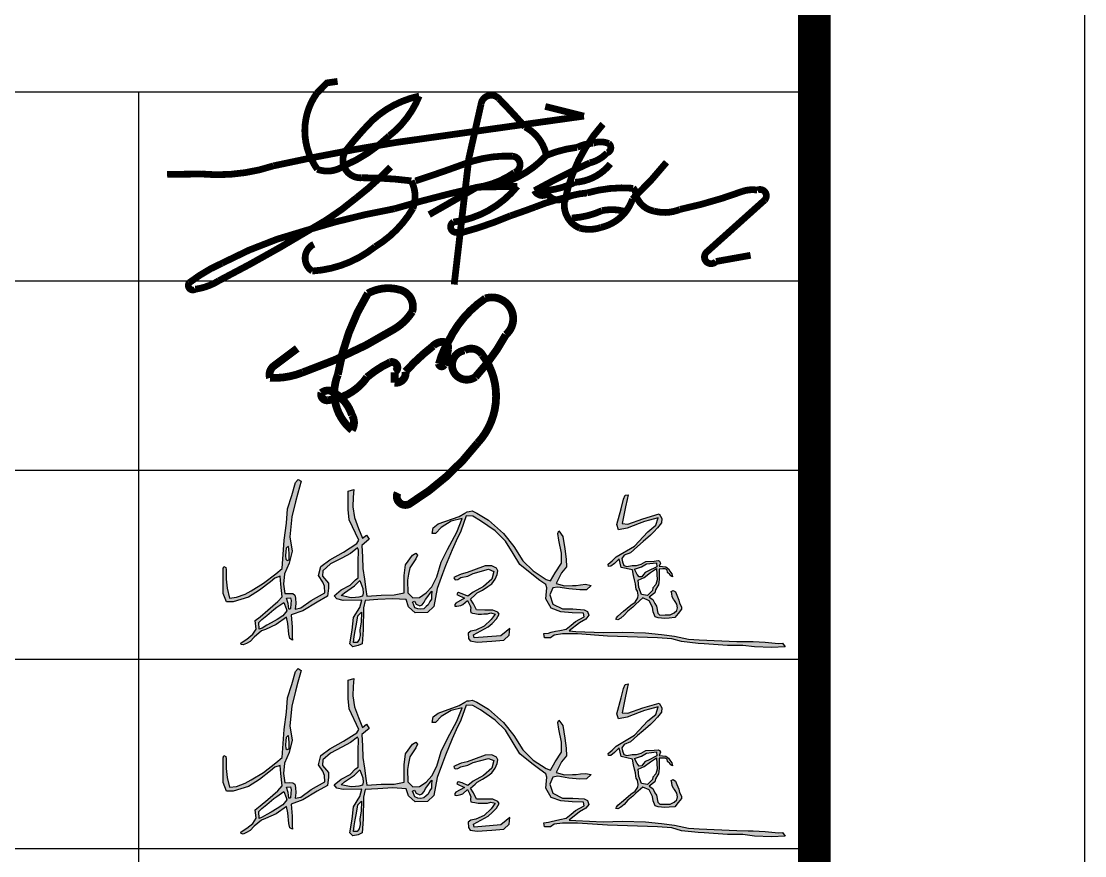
# Model space of a CAD drawing. Extents: x -441005 to 725361, y -182459 to 319313.
# Drawn here: x 369617 to 373550, y -30777 to -27689 of the extents above; entities that cross this region are included whole.
import ezdxf

# ---------------------------------------------------------------- set-up
doc = ezdxf.new("R2010")
doc.units = 0
doc.header["$LTSCALE"] = 100
doc.layers.get('0').update_dxf_attribs({"linetype": 'CONTINUOUS'})
for name, color, linetype in [('图层2', 5, 'CONTINUOUS'), ('图框', 7, 'CONTINUOUS'), ('柱平法表', 7, 'CONTINUOUS')]:
    doc.layers.add(name, color=color, linetype=linetype)

# ---------------------------------------------------------------- blocks, each defined once
blk = doc.blocks.new('A$C30BB0D04')
at = {"const_width": 36}
for points in [[(146.1, 741.9), (38.1, 660.7, 0.314723), (20.2, 605.7, 0.108902), (172.9, 631.5, 0.055449), (600.1, 834.5, 0.108747), (677.5, 911.7, 0.4231), (621.7, 1012.7, 0.201954), (472.4, 996.1, 0.096963), (334, 620.7, 0.257393), (359.1, 406.9, 0.065958), (399.2, 364.2, 0.270252), (399.3, 433.4, 0.17984), (317.5, 536.6, 0.358759), (258.1, 536.6, 0.555126), (287.4, 502.2, 0.221994), (468.9, 609.2, -0.065923), (576, 677.9, -0.897326), (596.4, 631.9, -0.011937), (596.4, 583.3, 0.493453), (647, 635.1, -0.044453), (774.4, 753.3, -0.282672), (833, 770.2, 2.092154)], [(833, 770.2, -0.222135), (844.3, 740.4, -0.043445), (824.7, 665.3, -0.722171), (801.4, 670.2, -0.068884), (843.9, 771.9, -0.134556), (1015.9, 973.4, -0.816391), (1110.4, 805.2, -0.063114), (970.3, 610.5, -1.277593), (919.8, 732.8, -0.407738), (1001.9, 712.4, -0.362658), (980.3, 304.8, -0.091959), (666.5, 23.7, -0.748849), (610.3, 73.8, 4.021847)]]:
    blk.add_lwpolyline(points, format="xyb", dxfattribs=at)
blk = doc.blocks.new('A2+1_2')
at = {"layer": '图层2'}
h = blk.add_hatch(color=0, dxfattribs=at)
h.paths.add_polyline_path([(86139.8, 10340.4), (86131.8, 10236.3), (86108, 10216.1), (86062.9, 10181.3), (86017.2, 10153), (85995.6, 10141), (85962.7, 10129.2), (85937.6, 10125.8), (85928.4, 10162.6), (85925.2, 10195.8), (85925.3, 10220.4), (85924.5, 10231.8), (85923.9, 10239.3), (85915.8, 10243.4), (85914.3, 10235.2), (85914.3, 10219.1), (85914.3, 10179.1), (85914.3, 10143.4), (85925.9, 10112.2), (85950.8, 10112.2), (86007, 10129.2), (86047.5, 10155.3), (86088.6, 10186.7), (86104.3, 10200.4), (86124.2, 10207.1), (86126.5, 10177.5), (86132, 10130.9), (86115.9, 10113.3), (86078.8, 10081.1), (86050.3, 10056.9), (86031.8, 10042.8), (86035.6, 10011.6), (86022.8, 9992.1), (86001.8, 9974.2), (85991.7, 9967.9), (85979, 9959.5), (85980.5, 9954.4), (85988, 9953), (85999.9, 9958.1), (86014.1, 9966), (86027.9, 9982.1), (86054.9, 10004.6), (86070.7, 10010.1), (86109.7, 10028.3), (86147.9, 10055.3), (86153.2, 10032), (86156.1, 9992.5), (86160.8, 9976.2), (86170.6, 9971), (86169, 9982.8), (86168.4, 10018.5), (86165.4, 10063.8), (86208.6, 10079.3), (86261.9, 10111.6), (86299.6, 10133), (86303.8, 10162.9), (86303.8, 10180.8), (86281.2, 10206.9), (86282.8, 10227.5), (86310.1, 10252.5), (86352.2, 10274.3), (86384.2, 10291.4), (86410.7, 10311.6), (86414.6, 10303.9), (86413.1, 10259.6), (86413.1, 10200.7), (86402.5, 10193.9), (86383.1, 10173.6), (86349.5, 10156.6), (86323.6, 10135), (86333.9, 10123.3), (86358, 10117.6), (86426.3, 10118.7), (86418.8, 10091.4), (86395.7, 10053.9), (86390.3, 10007.6), (86381.7, 9956.9), (86393.1, 9946.1), (86413.1, 9950.3), (86427.7, 9957.3), (86431.3, 10008.4), (86432.9, 10089.9), (86438.5, 10117.5), (86486.3, 10120.4), (86540.8, 10123.8), (86590.4, 10120.4), (86599, 10094.2), (86624.1, 10071.9), (86669, 10073), (86693.3, 10095.5), (86704.7, 10162), (86724.6, 10215.6), (86736.5, 10245.3), (86760, 10304.8), (86775.6, 10338.4), (86792.7, 10373.9), (86812.8, 10430.2), (86837.3, 10429.1), (86865.8, 10412.3), (86919.9, 10374.8), (86957.7, 10337), (86986.3, 10290.8), (87010.4, 10250.1), (87055.5, 10214.1), (87085.4, 10191.8), (87107.4, 10176.1), (87110.7, 10163.9), (87107.2, 10123.3), (87127.2, 10088.6), (87162.8, 10075.7), (87203.9, 10072.2), (87246.5, 10070.4), (87248.5, 10057.1), (87216.8, 10039.9), (87201.3, 10026), (87181.7, 10011.6), (87159.3, 10006.3), (87142.2, 10003.2), (87126.3, 9999.8), (87116.7, 9996.6), (87100.1, 9994.8), (87101.6, 9979.5), (87124.2, 9979.5), (87138, 9989.1), (87168.7, 9993.6), (87224.4, 9993.6), (87334.6, 9985.7), (87519.9, 9979.7), (87573.3, 9975.9), (87608.9, 9965.2), (87670.6, 9958.2), (87693.1, 9957.2), (87778.8, 9950.8), (87836, 9950.8), (87878.9, 9945.6), (87941.9, 9942.8), (87991.7, 9945.6), (87982.2, 9959.2), (87967.8, 9957.5), (87918.1, 9962.5), (87873.8, 9965), (87855.6, 9965.3), (87813.9, 9965.6), (87673.8, 9972.1), (87634.8, 9974.5), (87582.4, 9985.3), (87535.1, 9991.7), (87475.4, 9998.1), (87390.9, 10000.4), (87319.1, 9998.6), (87217.5, 10002.5), (87193.4, 10004.7), (87231.3, 10034.8), (87254.9, 10048.7), (87265.7, 10062.7), (87260.7, 10076.8), (87248.6, 10082.7), (87207, 10085.9), (87168.6, 10086.2), (87133, 10104.2), (87121.8, 10137.8), (87133.2, 10163.9), (87150.8, 10166.7), (87192.2, 10160.1), (87232.5, 10156.5), (87257.3, 10156.8), (87274.4, 10173.3), (87253.7, 10177.5), (87235.2, 10175.8), (87219.7, 10172.8), (87205.4, 10172.9), (87176.6, 10172.1), (87145.2, 10180.4), (87164.7, 10220.2), (87183.1, 10241.9), (87181.8, 10270.7), (87176.7, 10308.1), (87169.3, 10354.7), (87154.5, 10374.7), (87151.8, 10365.3), (87154.8, 10341.1), (87164.7, 10292.8), (87164.7, 10255.9), (87141.9, 10220.2), (87123.8, 10189.9), (87108.5, 10195.1), (87060.6, 10226.7), (87021.5, 10264.6), (86989, 10317.7), (86950, 10365.3), (86895.2, 10414.5), (86851.8, 10440.8), (86834, 10448.8), (86824, 10446.5), (86815.9, 10445.5), (86807.2, 10440.8), (86786.7, 10428.4), (86708.9, 10400.4), (86690.3, 10386.6), (86686.5, 10365.5), (86699.3, 10365.5), (86720.5, 10387.8), (86756.8, 10410.3), (86798.2, 10420.2), (86777.6, 10370.3), (86743.6, 10306.3), (86720.1, 10258.8), (86703.8, 10204.5), (86685.8, 10168.1), (86664.1, 10145.3), (86640, 10128.8), (86615.7, 10127.6), (86596.1, 10146.2), (86595.6, 10192.2), (86599.3, 10214.1), (86604, 10238.2), (86625.8, 10271.6), (86632.8, 10285.4), (86626.5, 10293), (86613.3, 10285.5), (86587.8, 10249.8), (86583.6, 10209.4), (86582.7, 10145.2), (86546.3, 10138.1), (86498, 10137), (86445.5, 10133.8), (86441, 10158.4), (86436.1, 10196.6), (86430.7, 10236.1), (86428.6, 10279.3), (86426.6, 10321.2), (86453.1, 10344.1), (86443.6, 10359.1), (86428.8, 10347.4), (86414.7, 10384.2), (86399, 10424.1), (86393.8, 10464), (86395, 10499.2), (86396.6, 10528.2), (86375.8, 10522.5), (86376.2, 10454.5), (86379.8, 10416.2), (86415.2, 10340.3), (86408.6, 10328), (86358.9, 10296.1), (86308.6, 10268.2), (86275.5, 10243.1), (86266.8, 10209.2), (86281.7, 10185.2), (86288.7, 10170.2), (86289.7, 10146.1), (86239.2, 10117.4), (86201.5, 10089.6), (86179.5, 10085.7), (86181.9, 10106), (86180.6, 10125.3), (86178.5, 10137.5), (86171.2, 10142.8), (86158.4, 10143.5), (86141.5, 10142.6), (86137.1, 10177.6), (86140.5, 10215.7), (86157.5, 10255.2), (86168.3, 10299.9), (86160.8, 10353.3), (86167.5, 10426.4), (86181.1, 10482), (86189.5, 10514.4), (86202, 10558.3), (86191.2, 10565.6), (86181.4, 10554.5), (86167.5, 10506.4), (86151.7, 10456.5), (86147.4, 10403.4)])
h.paths.add_polyline_path([(86155.6, 10316.7), (86156.3, 10306.9), (86158.1, 10290), (86157.2, 10268), (86150.7, 10265.8), (86145.1, 10269.8), (86144.2, 10282.2), (86145.7, 10298.9), (86146.6, 10310.4), (86151.7, 10315.9)], flags=16)
h.paths.add_polyline_path([(86163.1, 10127.6), (86165.7, 10117), (86163.4, 10104.7), (86162.6, 10087.5), (86160.2, 10084.9), (86156.4, 10086), (86155.7, 10096.7), (86154.2, 10106.5), (86148.2, 10126.5)], flags=16)
h.paths.add_polyline_path([(86138.6, 10110), (86146.9, 10087.6), (86149.3, 10079.3), (86134, 10061.1), (86113.2, 10047.4), (86090.7, 10034.3), (86074.7, 10025.5), (86057.6, 10015.1), (86046.7, 10010.6), (86045.5, 10036.2), (86056.3, 10047.1), (86075, 10061.9), (86100.6, 10084.2), (86112.6, 10092.2)], flags=16)
h.paths.add_polyline_path([(86349.9, 10135.5), (86362.9, 10146.1), (86400, 10171.2), (86419.7, 10190.8), (86429.9, 10161.2), (86431.5, 10144.6), (86428.7, 10133.9), (86415.2, 10130), (86403.6, 10128.7), (86390.1, 10127.6), (86380.3, 10128.8)], flags=16)
h.paths.add_polyline_path([(86424.7, 10074.6), (86424.5, 10037.5), (86419.2, 10008.6), (86420.4, 9987.7), (86417.2, 9972.4), (86409.8, 9961.8), (86395.5, 9962), (86398.4, 9983.8), (86401.3, 10004.9), (86406.2, 10029.6), (86411.5, 10060.6)], flags=16)
h.paths.add_polyline_path([(86613.3, 10111.1), (86621.8, 10115.4), (86627.4, 10104.3), (86641, 10098), (86649.5, 10101.8), (86657.6, 10110.7), (86661.8, 10120.9), (86671.2, 10132.4), (86679.3, 10144.7), (86685.2, 10151.9), (86684.4, 10135.4), (86684, 10122.6), (86677.6, 10113.7), (86671.6, 10100.9), (86664.4, 10094.6), (86656.3, 10086.5), (86644.8, 10084.8), (86633.3, 10086.1), (86622.3, 10090.7), (86618, 10103.1)], flags=16)
h.paths.add_polyline_path([(86924.1, 10237.2), (86907, 10245.7), (86882.7, 10245), (86839.1, 10229.2), (86816.5, 10220.4), (86793.9, 10214.7), (86774.6, 10206), (86766.7, 10202.5), (86767.6, 10198.4), (86771.1, 10194), (86781.9, 10194.9), (86792.5, 10201.8), (86818.2, 10207.5), (86838.2, 10217.3), (86895.4, 10232.9), (86915, 10225.1), (86907.6, 10196.2), (86876.1, 10169.6), (86838, 10148.2), (86818.9, 10132.7), (86797.9, 10142.4), (86784.1, 10146.6), (86779.8, 10145), (86777.7, 10139.3), (86780.1, 10137.7), (86805.9, 10125.3), (86774.5, 10107.3), (86770.1, 10102.5), (86770, 10098.4), (86770.9, 10096.5), (86777.7, 10095.9), (86792.4, 10099.1), (86800.1, 10102), (86817.4, 10117.4), (86824.8, 10102.7), (86827.5, 10097.3), (86829.4, 10090.2), (86828.6, 10084.1), (86828.3, 10079.4), (86829.9, 10072.3), (86835.4, 10070.9), (86844.4, 10069.6), (86857, 10066.8), (86869.2, 10067.1), (86878.2, 10067.4), (86890.9, 10067.8), (86904, 10071.3), (86919.4, 10066.6), (86905.2, 10046.7), (86879.2, 10021.8), (86848, 10007.9), (86829.5, 10004.2), (86819.9, 9996.6), (86820.5, 9976.7), (86826.6, 9967.8), (86852.9, 9963.5), (86906.7, 9966.7), (86951.4, 9970.9), (86971.7, 9989.4), (86974.3, 10013.8), (86960.9, 10003), (86941.2, 9986.6), (86841.7, 9978.8), (86839, 9989.7), (86893.8, 10019.3), (86908.2, 10032.7), (86924.5, 10049), (86934.2, 10066.3), (86929.2, 10073.8), (86910.5, 10081.7), (86881, 10081.7), (86851.1, 10082.6), (86839.2, 10104.9), (86827.8, 10122.2), (86845.1, 10137.8), (86853.4, 10145.2), (86872.6, 10155.8), (86892.1, 10168.6), (86906.7, 10178.9), (86919.5, 10196.2), (86927.5, 10213.9), (86930, 10227.1)], flags=17)
h.paths.add_polyline_path([(87378.5, 10271.8), (87385.4, 10240), (87427.7, 10230.3), (87431.6, 10209.6), (87435.5, 10193.4), (87438.1, 10179.4), (87440.2, 10167.6), (87441.1, 10159.6), (87446, 10152.1), (87448.9, 10136.5), (87447.4, 10126.9), (87437.2, 10111.3), (87420.8, 10100.1), (87394.4, 10077.3), (87373.4, 10059.7), (87368.4, 10053), (87366.5, 10048), (87373.5, 10045.9), (87384.2, 10052.1), (87396.2, 10062.6), (87410, 10077.9), (87429, 10092.8), (87440.3, 10103.6), (87465.4, 10126.7), (87488.8, 10116.1), (87501.2, 10092.4), (87504.2, 10075.3), (87511.5, 10057.2), (87522.3, 10053.6), (87546.6, 10050.6), (87563.4, 10052.4), (87583.8, 10054), (87596.5, 10069.7), (87608.3, 10084.6), (87608.8, 10093.7), (87601.1, 10107.1), (87598.5, 10118.7), (87591.1, 10136.5), (87587, 10149.1), (87577.4, 10154.4), (87570.5, 10151.1), (87573.4, 10142.7), (87573.9, 10131.3), (87579.3, 10122.6), (87582.3, 10117.7), (87585.5, 10113.9), (87591.7, 10103.7), (87593.6, 10090.5), (87591.1, 10079.7), (87581.3, 10071.4), (87566.8, 10063.8), (87548.5, 10063.9), (87529.2, 10062.9), (87520.8, 10070.9), (87516.5, 10096.6), (87510.1, 10105.9), (87502.3, 10121.1), (87489.3, 10129.6), (87509.7, 10146.1), (87512.8, 10157.2), (87521, 10171.5), (87523.3, 10175.6), (87525.5, 10184.3), (87525.6, 10196.4), (87525.7, 10210.8), (87525.8, 10233.6), (87539.8, 10234), (87548.2, 10233.9), (87555.2, 10230.3), (87556.8, 10221.4), (87565.5, 10213.5), (87569, 10208.7), (87574.9, 10205.3), (87573.6, 10215.9), (87565.1, 10226.1), (87560.1, 10234.2), (87551.3, 10241.3), (87526.3, 10244.2), (87530.7, 10255.7), (87527.6, 10262.3), (87522.2, 10264.7), (87507.8, 10262.8), (87476.9, 10262.2), (87459.1, 10251.9), (87442.1, 10246.8), (87426, 10246.7), (87406.6, 10243.4), (87395.2, 10247.4), (87390, 10260.5), (87388.3, 10272.5), (87396.9, 10284.5), (87420.3, 10293.7), (87445.8, 10317.1), (87466.7, 10335.4), (87494.1, 10358.9), (87506.5, 10370.8), (87519.5, 10385.9), (87535, 10404.5), (87536.2, 10420.5), (87525.7, 10437.8), (87465.6, 10420), (87410.2, 10400.1), (87389.1, 10401.7), (87402, 10463.7), (87408.1, 10491.4), (87411.3, 10508.3), (87400.7, 10506.7), (87393.7, 10491.7), (87385.5, 10457), (87369.3, 10398.3), (87375.8, 10379.1), (87407.8, 10385.5), (87451.6, 10402.3), (87471.9, 10410.1), (87490.7, 10414.9), (87522.8, 10423.3), (87513.6, 10395.9), (87484.4, 10372), (87434.6, 10318.5), (87367.6, 10278.3), (87352.1, 10263.8), (87338, 10251.2), (87338.8, 10243.6), (87347.1, 10244), (87361.4, 10254.6)], flags=17)
h.paths.add_polyline_path([(87435.5, 10232.7), (87460.9, 10241.4), (87479.4, 10252.4), (87516, 10256.8), (87517.2, 10242), (87484.2, 10225.5), (87473.9, 10220.9), (87467.9, 10213.8), (87461.9, 10205.1), (87452.1, 10204.5), (87445, 10213.6)], flags=16)
h.paths.add_polyline_path([(87448.1, 10192.6), (87470.8, 10202.8), (87493.8, 10220.4), (87515.9, 10235.3), (87519, 10193.4), (87513.6, 10176.3), (87502.7, 10163.7), (87501.8, 10154.5), (87483, 10135.9), (87460.4, 10139.7), (87451, 10165.3)], flags=16)
h = blk.add_hatch(color=0, dxfattribs=at)
h.paths.add_polyline_path([(86139.8, 9640.4), (86131.8, 9536.3), (86108, 9516.1), (86062.9, 9481.3), (86017.2, 9453), (85995.6, 9441), (85962.7, 9429.2), (85937.6, 9425.8), (85928.4, 9462.6), (85925.2, 9495.8), (85925.3, 9520.4), (85924.5, 9531.8), (85923.9, 9539.3), (85915.8, 9543.4), (85914.3, 9535.2), (85914.3, 9519.1), (85914.3, 9479.1), (85914.3, 9443.4), (85925.9, 9412.2), (85950.8, 9412.2), (86007, 9429.2), (86047.5, 9455.3), (86088.6, 9486.7), (86104.3, 9500.4), (86124.2, 9507.1), (86126.5, 9477.5), (86132, 9430.9), (86115.9, 9413.3), (86078.8, 9381.1), (86050.3, 9356.9), (86031.8, 9342.8), (86035.6, 9311.6), (86022.8, 9292.1), (86001.8, 9274.2), (85991.7, 9267.9), (85979, 9259.5), (85980.5, 9254.4), (85988, 9253), (85999.9, 9258.1), (86014.1, 9266), (86027.9, 9282.1), (86054.9, 9304.6), (86070.7, 9310.1), (86109.7, 9328.3), (86147.9, 9355.3), (86153.2, 9332), (86156.1, 9292.5), (86160.8, 9276.2), (86170.6, 9271), (86169, 9282.8), (86168.4, 9318.5), (86165.4, 9363.8), (86208.6, 9379.3), (86261.9, 9411.6), (86299.6, 9433), (86303.8, 9462.9), (86303.8, 9480.8), (86281.2, 9506.9), (86282.8, 9527.5), (86310.1, 9552.5), (86352.2, 9574.3), (86384.2, 9591.4), (86410.7, 9611.6), (86414.6, 9603.9), (86413.1, 9559.6), (86413.1, 9500.7), (86402.5, 9493.9), (86383.1, 9473.6), (86349.5, 9456.6), (86323.6, 9435), (86333.9, 9423.3), (86358, 9417.6), (86426.3, 9418.7), (86418.8, 9391.4), (86395.7, 9353.9), (86390.3, 9307.6), (86381.7, 9256.9), (86393.1, 9246.1), (86413.1, 9250.3), (86427.7, 9257.3), (86431.3, 9308.4), (86432.9, 9389.9), (86438.5, 9417.5), (86486.3, 9420.4), (86540.8, 9423.8), (86590.4, 9420.4), (86599, 9394.2), (86624.1, 9371.9), (86669, 9373), (86693.3, 9395.5), (86704.7, 9462), (86724.6, 9515.6), (86736.5, 9545.3), (86760, 9604.8), (86775.6, 9638.4), (86792.7, 9673.9), (86812.8, 9730.2), (86837.3, 9729.1), (86865.8, 9712.3), (86919.9, 9674.8), (86957.7, 9637), (86986.3, 9590.8), (87010.4, 9550.1), (87055.5, 9514.1), (87085.4, 9491.8), (87107.4, 9476.1), (87110.7, 9463.9), (87107.2, 9423.3), (87127.2, 9388.6), (87162.8, 9375.7), (87203.9, 9372.2), (87246.5, 9370.4), (87248.5, 9357.1), (87216.8, 9339.9), (87201.3, 9326), (87181.7, 9311.6), (87159.3, 9306.3), (87142.2, 9303.2), (87126.3, 9299.8), (87116.7, 9296.6), (87100.1, 9294.8), (87101.6, 9279.5), (87124.2, 9279.5), (87138, 9289.1), (87168.7, 9293.6), (87224.4, 9293.6), (87334.6, 9285.7), (87519.9, 9279.7), (87573.3, 9275.9), (87608.9, 9265.2), (87670.6, 9258.2), (87693.1, 9257.2), (87778.8, 9250.8), (87836, 9250.8), (87878.9, 9245.6), (87941.9, 9242.8), (87991.7, 9245.6), (87982.2, 9259.2), (87967.8, 9257.5), (87918.1, 9262.5), (87873.8, 9265), (87855.6, 9265.3), (87813.9, 9265.6), (87673.8, 9272.1), (87634.8, 9274.5), (87582.4, 9285.3), (87535.1, 9291.7), (87475.4, 9298.1), (87390.9, 9300.4), (87319.1, 9298.6), (87217.5, 9302.5), (87193.4, 9304.7), (87231.3, 9334.8), (87254.9, 9348.7), (87265.7, 9362.7), (87260.7, 9376.8), (87248.6, 9382.7), (87207, 9385.9), (87168.6, 9386.2), (87133, 9404.2), (87121.8, 9437.8), (87133.2, 9463.9), (87150.8, 9466.7), (87192.2, 9460.1), (87232.5, 9456.5), (87257.3, 9456.8), (87274.4, 9473.3), (87253.7, 9477.5), (87235.2, 9475.8), (87219.7, 9472.8), (87205.4, 9472.9), (87176.6, 9472.1), (87145.2, 9480.4), (87164.7, 9520.2), (87183.1, 9541.9), (87181.8, 9570.7), (87176.7, 9608.1), (87169.3, 9654.7), (87154.5, 9674.7), (87151.8, 9665.3), (87154.8, 9641.1), (87164.7, 9592.8), (87164.7, 9555.9), (87141.9, 9520.2), (87123.8, 9489.9), (87108.5, 9495.1), (87060.6, 9526.7), (87021.5, 9564.6), (86989, 9617.7), (86950, 9665.3), (86895.2, 9714.5), (86851.8, 9740.8), (86834, 9748.8), (86824, 9746.5), (86815.9, 9745.5), (86807.2, 9740.8), (86786.7, 9728.4), (86708.9, 9700.4), (86690.3, 9686.6), (86686.5, 9665.5), (86699.3, 9665.5), (86720.5, 9687.8), (86756.8, 9710.3), (86798.2, 9720.2), (86777.6, 9670.3), (86743.6, 9606.3), (86720.1, 9558.8), (86703.8, 9504.5), (86685.8, 9468.1), (86664.1, 9445.3), (86640, 9428.8), (86615.7, 9427.6), (86596.1, 9446.2), (86595.6, 9492.2), (86599.3, 9514.1), (86604, 9538.2), (86625.8, 9571.6), (86632.8, 9585.4), (86626.5, 9593), (86613.3, 9585.5), (86587.8, 9549.8), (86583.6, 9509.4), (86582.7, 9445.2), (86546.3, 9438.1), (86498, 9437), (86445.5, 9433.8), (86441, 9458.4), (86436.1, 9496.6), (86430.7, 9536.1), (86428.6, 9579.3), (86426.6, 9621.2), (86453.1, 9644.1), (86443.6, 9659.1), (86428.8, 9647.4), (86414.7, 9684.2), (86399, 9724.1), (86393.8, 9764), (86395, 9799.2), (86396.6, 9828.2), (86375.8, 9822.5), (86376.2, 9754.5), (86379.8, 9716.2), (86415.2, 9640.3), (86408.6, 9628), (86358.9, 9596.1), (86308.6, 9568.2), (86275.5, 9543.1), (86266.8, 9509.2), (86281.7, 9485.2), (86288.7, 9470.2), (86289.7, 9446.1), (86239.2, 9417.4), (86201.5, 9389.6), (86179.5, 9385.7), (86181.9, 9406), (86180.6, 9425.3), (86178.5, 9437.5), (86171.2, 9442.8), (86158.4, 9443.5), (86141.5, 9442.6), (86137.1, 9477.6), (86140.5, 9515.7), (86157.5, 9555.2), (86168.3, 9599.9), (86160.8, 9653.3), (86167.5, 9726.4), (86181.1, 9782), (86189.5, 9814.4), (86202, 9858.3), (86191.2, 9865.6), (86181.4, 9854.5), (86167.5, 9806.4), (86151.7, 9756.5), (86147.4, 9703.4)])
h.paths.add_polyline_path([(86155.6, 9616.7), (86156.3, 9606.9), (86158.1, 9590), (86157.2, 9568), (86150.7, 9565.8), (86145.1, 9569.8), (86144.2, 9582.2), (86145.7, 9598.9), (86146.6, 9610.4), (86151.7, 9615.9)], flags=16)
h.paths.add_polyline_path([(86163.1, 9427.6), (86165.7, 9417), (86163.4, 9404.7), (86162.6, 9387.5), (86160.2, 9384.9), (86156.4, 9386), (86155.7, 9396.7), (86154.2, 9406.5), (86148.2, 9426.5)], flags=16)
h.paths.add_polyline_path([(86138.6, 9410), (86146.9, 9387.6), (86149.3, 9379.3), (86134, 9361.1), (86113.2, 9347.4), (86090.7, 9334.3), (86074.7, 9325.5), (86057.6, 9315.1), (86046.7, 9310.6), (86045.5, 9336.2), (86056.3, 9347.1), (86075, 9361.9), (86100.6, 9384.2), (86112.6, 9392.2)], flags=16)
h.paths.add_polyline_path([(86349.9, 9435.5), (86362.9, 9446.1), (86400, 9471.2), (86419.7, 9490.8), (86429.9, 9461.2), (86431.5, 9444.6), (86428.7, 9433.9), (86415.2, 9430), (86403.6, 9428.7), (86390.1, 9427.6), (86380.3, 9428.8)], flags=16)
h.paths.add_polyline_path([(86424.7, 9374.6), (86424.5, 9337.5), (86419.2, 9308.6), (86420.4, 9287.7), (86417.2, 9272.4), (86409.8, 9261.8), (86395.5, 9262), (86398.4, 9283.8), (86401.3, 9304.9), (86406.2, 9329.6), (86411.5, 9360.6)], flags=16)
h.paths.add_polyline_path([(86613.3, 9411.1), (86621.8, 9415.4), (86627.4, 9404.3), (86641, 9398), (86649.5, 9401.8), (86657.6, 9410.7), (86661.8, 9420.9), (86671.2, 9432.4), (86679.3, 9444.7), (86685.2, 9451.9), (86684.4, 9435.4), (86684, 9422.6), (86677.6, 9413.7), (86671.6, 9400.9), (86664.4, 9394.6), (86656.3, 9386.5), (86644.8, 9384.8), (86633.3, 9386.1), (86622.3, 9390.7), (86618, 9403.1)], flags=16)
h.paths.add_polyline_path([(86924.1, 9537.2), (86907, 9545.7), (86882.7, 9545), (86839.1, 9529.2), (86816.5, 9520.4), (86793.9, 9514.7), (86774.6, 9506), (86766.7, 9502.5), (86767.6, 9498.4), (86771.1, 9494), (86781.9, 9494.9), (86792.5, 9501.8), (86818.2, 9507.5), (86838.2, 9517.3), (86895.4, 9532.9), (86915, 9525.1), (86907.6, 9496.2), (86876.1, 9469.6), (86838, 9448.2), (86818.9, 9432.7), (86797.9, 9442.4), (86784.1, 9446.6), (86779.8, 9445), (86777.7, 9439.3), (86780.1, 9437.7), (86805.9, 9425.3), (86774.5, 9407.3), (86770.1, 9402.5), (86770, 9398.4), (86770.9, 9396.5), (86777.7, 9395.9), (86792.4, 9399.1), (86800.1, 9402), (86817.4, 9417.4), (86824.8, 9402.7), (86827.5, 9397.3), (86829.4, 9390.2), (86828.6, 9384.1), (86828.3, 9379.4), (86829.9, 9372.3), (86835.4, 9370.9), (86844.4, 9369.6), (86857, 9366.8), (86869.2, 9367.1), (86878.2, 9367.4), (86890.9, 9367.8), (86904, 9371.3), (86919.4, 9366.6), (86905.2, 9346.7), (86879.2, 9321.8), (86848, 9307.9), (86829.5, 9304.2), (86819.9, 9296.6), (86820.5, 9276.7), (86826.6, 9267.8), (86852.9, 9263.5), (86906.7, 9266.7), (86951.4, 9270.9), (86971.7, 9289.4), (86974.3, 9313.8), (86960.9, 9303), (86941.2, 9286.6), (86841.7, 9278.8), (86839, 9289.7), (86893.8, 9319.3), (86908.2, 9332.7), (86924.5, 9349), (86934.2, 9366.3), (86929.2, 9373.8), (86910.5, 9381.7), (86881, 9381.7), (86851.1, 9382.6), (86839.2, 9404.9), (86827.8, 9422.2), (86845.1, 9437.8), (86853.4, 9445.2), (86872.6, 9455.8), (86892.1, 9468.6), (86906.7, 9478.9), (86919.5, 9496.2), (86927.5, 9513.9), (86930, 9527.1)], flags=17)
h.paths.add_polyline_path([(87378.5, 9571.8), (87385.4, 9540), (87427.7, 9530.3), (87431.6, 9509.6), (87435.5, 9493.4), (87438.1, 9479.4), (87440.2, 9467.6), (87441.1, 9459.6), (87446, 9452.1), (87448.9, 9436.5), (87447.4, 9426.9), (87437.2, 9411.3), (87420.8, 9400.1), (87394.4, 9377.3), (87373.4, 9359.7), (87368.4, 9353), (87366.5, 9348), (87373.5, 9345.9), (87384.2, 9352.1), (87396.2, 9362.6), (87410, 9377.9), (87429, 9392.8), (87440.3, 9403.6), (87465.4, 9426.7), (87488.8, 9416.1), (87501.2, 9392.4), (87504.2, 9375.3), (87511.5, 9357.2), (87522.3, 9353.6), (87546.6, 9350.6), (87563.4, 9352.4), (87583.8, 9354), (87596.5, 9369.7), (87608.3, 9384.6), (87608.8, 9393.7), (87601.1, 9407.1), (87598.5, 9418.7), (87591.1, 9436.5), (87587, 9449.1), (87577.4, 9454.4), (87570.5, 9451.1), (87573.4, 9442.7), (87573.9, 9431.3), (87579.3, 9422.6), (87582.3, 9417.7), (87585.5, 9413.9), (87591.7, 9403.7), (87593.6, 9390.5), (87591.1, 9379.7), (87581.3, 9371.4), (87566.8, 9363.8), (87548.5, 9363.9), (87529.2, 9362.9), (87520.8, 9370.9), (87516.5, 9396.6), (87510.1, 9405.9), (87502.3, 9421.1), (87489.3, 9429.6), (87509.7, 9446.1), (87512.8, 9457.2), (87521, 9471.5), (87523.3, 9475.6), (87525.5, 9484.3), (87525.6, 9496.4), (87525.7, 9510.8), (87525.8, 9533.6), (87539.8, 9534), (87548.2, 9533.9), (87555.2, 9530.3), (87556.8, 9521.4), (87565.5, 9513.5), (87569, 9508.7), (87574.9, 9505.3), (87573.6, 9515.9), (87565.1, 9526.1), (87560.1, 9534.2), (87551.3, 9541.3), (87526.3, 9544.2), (87530.7, 9555.7), (87527.6, 9562.3), (87522.2, 9564.7), (87507.8, 9562.8), (87476.9, 9562.2), (87459.1, 9551.9), (87442.1, 9546.8), (87426, 9546.7), (87406.6, 9543.4), (87395.2, 9547.4), (87390, 9560.5), (87388.3, 9572.5), (87396.9, 9584.5), (87420.3, 9593.7), (87445.8, 9617.1), (87466.7, 9635.4), (87494.1, 9658.9), (87506.5, 9670.8), (87519.5, 9685.9), (87535, 9704.5), (87536.2, 9720.5), (87525.7, 9737.8), (87465.6, 9720), (87410.2, 9700.1), (87389.1, 9701.7), (87402, 9763.7), (87408.1, 9791.4), (87411.3, 9808.3), (87400.7, 9806.7), (87393.7, 9791.7), (87385.5, 9757), (87369.3, 9698.3), (87375.8, 9679.1), (87407.8, 9685.5), (87451.6, 9702.3), (87471.9, 9710.1), (87490.7, 9714.9), (87522.8, 9723.3), (87513.6, 9695.9), (87484.4, 9672), (87434.6, 9618.5), (87367.6, 9578.3), (87352.1, 9563.8), (87338, 9551.2), (87338.8, 9543.6), (87347.1, 9544), (87361.4, 9554.6)], flags=17)
h.paths.add_polyline_path([(87435.5, 9532.7), (87460.9, 9541.4), (87479.4, 9552.4), (87516, 9556.8), (87517.2, 9542), (87484.2, 9525.5), (87473.9, 9520.9), (87467.9, 9513.8), (87461.9, 9505.1), (87452.1, 9504.5), (87445, 9513.6)], flags=16)
h.paths.add_polyline_path([(87448.1, 9492.6), (87470.8, 9502.8), (87493.8, 9520.4), (87515.9, 9535.3), (87519, 9493.4), (87513.6, 9476.3), (87502.7, 9463.7), (87501.8, 9454.5), (87483, 9435.9), (87460.4, 9439.7), (87451, 9465.3)], flags=16)
at = {"layer": '图框'}
for p, q in [((81100, 12000), (88100, 12000)), ((85600, 12000), (85600, 7100)), ((81100, 11300), (88100, 11300)), ((81100, 10600), (88100, 10600)), ((81100, 9900), (88100, 9900)), ((81100, 9200), (88100, 9200))]:
    blk.add_line(p, q, dxfattribs=at)
blk.add_lwpolyline([(0, 0), (89100, 0), (89100, 42000), (0, 42000)], close=True, dxfattribs=at)
at = {"layer": '图框', "const_width": 120}
blk.add_lwpolyline([(2500, 1000), (88100, 1000), (88100, 41000), (2500, 41000)], close=True, dxfattribs=at)
at = {"layer": '图框', "const_width": 25}
for points in [[(86336.9, 12038.5), (86297.3, 12032.8), (86260.7, 11995.6, 0.22492), (86223.8, 11794.2, 0.089208), (86261.9, 11713.2, 0.24443), (86359.1, 11725.2, 0.091097), (86528.2, 11837.2, 0.131282), (86638.7, 11984.2, 0.13551), (86465.2, 11893.9, 0.029009), (86365.6, 11780, 0.608851), (86426.9, 11681.8, -0.03248), (86609.4, 11670.4, -0.213015), (86615.3, 11568.1, -0.124118), (86475.7, 11426.6, -0.15478), (86243.1, 11336.5, -0.58611), (86248.8, 11435.6, 0.589443)], [(85788.4, 11293.5, -0.058744), (85909, 11365.4, -0.058239), (86219.7, 11486.7, -0.031316), (86547, 11567.1, -0.016771), (86850, 11645.8, 0.203329), (87108.8, 11764.5, 0.224579), (87030.2, 11869.9, 0.012629), (86933.9, 11974.1, 0.645975), (86867.3, 11953.8), (86822.4, 11754.2), (86768, 11286.7)], [(85706.5, 11694.1), (85832.5, 11695.8, 0.103185), (86100.2, 11726, -0.014058), (86550.6, 11812.1, -0.000424), (87247.9, 11910), (87104.9, 11945.8)], [(87318.5, 11880.5, 0.135444), (87177, 11593.3, -6.205221)], [(87108.8, 11764.5, -0.068714), (87222.7, 11794.4, -0.098437), (87281.7, 11809.7, -0.188475), (87339.5, 11808.5, -0.62297), (87333.2, 11774, -0.149307), (87269.7, 11737, 0.019904), (87065.4, 11634.2, 0.891704)], [(86625, 11670.2, 0.009436), (86802.4, 11731.7, -0.10519), (86984.6, 11761.7, -0.790138), (86990.8, 11701.2, -0.119098), (86850, 11645.8, -0.004707), (86675.7, 11545.5), (86679, 11547.2), (86851.8, 11646.8), (87001.4, 11650.1, -0.191196), (86765.1, 11517.7, 0.949358), (86783.6, 11481.5, -1.271405)], [(86532.7, 11721.5, -0.039759), (86407.6, 11608.4, -0.050669), (86233.7, 11489, -0.017552), (85897.8, 11300.9, -0.106109), (85810.5, 11269.3, -0.850645), (85788.4, 11293.5, 0.210724)], [(87065.4, 11634.2, 0.131586), (87215.1, 11665, 0.212544), (87345.5, 11733.2, -0.782409)], [(86783.6, 11481.5), (86793.3, 11478, 0.036376), (86977.1, 11541.4, 0.008217), (87066.8, 11573.3, -0.045476), (87178.7, 11608, -0.0731), (87259, 11625.5, -0.091502), (87430.1, 11642.9, -0.503619), (87427.5, 11602.6, -0.26044), (87310.6, 11497.8, -0.148189), (87232.6, 11495.4, -0.381208), (87178.7, 11608, 3.359428)], [(87065.4, 11634.2, 0.466755), (87113.4, 11622.5, 0.439179), (87178.7, 11608, -0.175204)], [(87439, 11622.1, 0.293533), (87507.9, 11558.2, 0.163465), (87603.2, 11564.7, 0.036105), (87835, 11631.8, -0.120297), (87889.2, 11636.1, -0.827992), (87916.3, 11599.3), (87701.8, 11406.7, 1.055318), (87736.5, 11372), (87864.3, 11394.8)], [(87394, 11558.5, 0.112427), (87314.6, 11560.1, -0.093696), (87203.3, 11532.8, -2.142469)]]:
    blk.add_lwpolyline(points, format="xyb", dxfattribs=at)
blk.add_lwpolyline([(87427.5, 11602.6), (87496.9, 11673.4), (87553.4, 11739.2)], dxfattribs=at)
at = {"layer": '柱平法表'}
for points in [[(85915.8, 10243.4), (85923.9, 10239.3), (85924.5, 10231.8), (85925.3, 10220.4), (85925.2, 10195.8), (85928.4, 10162.6), (85937.6, 10125.8), (85962.7, 10129.2), (85995.6, 10141), (86017.2, 10153), (86062.9, 10181.3), (86108, 10216.1), (86131.8, 10236.3), (86139.8, 10340.4), (86147.4, 10403.4), (86151.7, 10456.5), (86167.5, 10506.4), (86181.4, 10554.5), (86191.2, 10565.6), (86202, 10558.3), (86189.5, 10514.4), (86181.1, 10482), (86167.5, 10426.4), (86160.8, 10353.3), (86168.3, 10299.9), (86157.5, 10255.2), (86140.5, 10215.7), (86137.1, 10177.6), (86141.5, 10142.6), (86158.4, 10143.5), (86171.2, 10142.8), (86178.5, 10137.5), (86180.6, 10125.3), (86181.9, 10106), (86179.5, 10085.7), (86201.5, 10089.6), (86239.2, 10117.4), (86289.7, 10146.1), (86288.7, 10170.2), (86281.7, 10185.2), (86266.8, 10209.2), (86275.5, 10243.1), (86308.6, 10268.2), (86358.9, 10296.1), (86408.6, 10328), (86415.2, 10340.3), (86379.8, 10416.2), (86376.2, 10454.5), (86375.8, 10522.5), (86396.6, 10528.2), (86395, 10499.2), (86393.8, 10464), (86399, 10424.1), (86414.7, 10384.2), (86428.8, 10347.4), (86443.6, 10359.1), (86453.1, 10344.1), (86426.6, 10321.2), (86428.6, 10279.3), (86430.7, 10236.1), (86436.1, 10196.6), (86441, 10158.4), (86445.5, 10133.8), (86498, 10137), (86546.3, 10138.1), (86582.7, 10145.2), (86583.6, 10209.4), (86587.8, 10249.8), (86613.3, 10285.5), (86626.5, 10293), (86632.8, 10285.4), (86625.8, 10271.6), (86604, 10238.2), (86599.3, 10214.1), (86595.6, 10192.2), (86596.1, 10146.2), (86615.7, 10127.6), (86640, 10128.8), (86664.1, 10145.3), (86685.8, 10168.1), (86703.8, 10204.5), (86720.1, 10258.8), (86743.6, 10306.3), (86777.6, 10370.3), (86798.2, 10420.2), (86756.8, 10410.3), (86720.5, 10387.8), (86699.3, 10365.5), (86686.5, 10365.5), (86690.3, 10386.6), (86708.9, 10400.4), (86786.7, 10428.4), (86807.2, 10440.8), (86815.9, 10445.5), (86824, 10446.5), (86834, 10448.8), (86851.8, 10440.8), (86895.2, 10414.5), (86950, 10365.3), (86989, 10317.7), (87021.5, 10264.6), (87060.6, 10226.7), (87108.5, 10195.1), (87123.8, 10189.9), (87141.9, 10220.2), (87164.7, 10255.9), (87164.7, 10292.8), (87154.8, 10341.1), (87151.8, 10365.3), (87154.5, 10374.7), (87169.3, 10354.7), (87176.7, 10308.1), (87181.8, 10270.7), (87183.1, 10241.9), (87164.7, 10220.2), (87145.2, 10180.4), (87176.6, 10172.1), (87205.4, 10172.9), (87219.7, 10172.8), (87235.2, 10175.8), (87253.7, 10177.5), (87274.4, 10173.3), (87257.3, 10156.8), (87232.5, 10156.5), (87192.2, 10160.1), (87150.8, 10166.7), (87133.2, 10163.9), (87121.8, 10137.8), (87133, 10104.2), (87168.6, 10086.2), (87207, 10085.9), (87248.6, 10082.7), (87260.7, 10076.8), (87265.7, 10062.7), (87254.9, 10048.7), (87231.3, 10034.8), (87193.4, 10004.7), (87217.5, 10002.5), (87319.1, 9998.6), (87390.9, 10000.4), (87475.4, 9998.1), (87535.1, 9991.7), (87582.4, 9985.3), (87634.8, 9974.5), (87673.8, 9972.1), (87813.9, 9965.6), (87855.6, 9965.3), (87873.8, 9965), (87918.1, 9962.5), (87967.8, 9957.5), (87982.2, 9959.2), (87991.7, 9945.6), (87941.9, 9942.8), (87878.9, 9945.6), (87836, 9950.8), (87778.8, 9950.8), (87693.1, 9957.2), (87670.6, 9958.2), (87608.9, 9965.2), (87573.3, 9975.9), (87519.9, 9979.7), (87334.6, 9985.7), (87224.4, 9993.6), (87168.7, 9993.6), (87138, 9989.1), (87124.2, 9979.5), (87101.6, 9979.5), (87100.1, 9994.8), (87116.7, 9996.6), (87126.3, 9999.8), (87142.2, 10003.2), (87159.3, 10006.3), (87181.7, 10011.6), (87201.3, 10026), (87216.8, 10039.9), (87248.5, 10057.1), (87246.5, 10070.4), (87203.9, 10072.2), (87162.8, 10075.7), (87127.2, 10088.6), (87107.2, 10123.3), (87110.7, 10163.9), (87107.4, 10176.1), (87085.4, 10191.8), (87055.5, 10214.1), (87010.4, 10250.1), (86986.3, 10290.8), (86957.7, 10337), (86919.9, 10374.8), (86865.8, 10412.3), (86837.3, 10429.1), (86812.8, 10430.2), (86792.7, 10373.9), (86775.6, 10338.4), (86760, 10304.8), (86736.5, 10245.3), (86724.6, 10215.6), (86704.7, 10162), (86693.3, 10095.5), (86669, 10073), (86624.1, 10071.9), (86599, 10094.2), (86590.4, 10120.4), (86540.8, 10123.8), (86486.3, 10120.4), (86438.5, 10117.5), (86432.9, 10089.9), (86431.3, 10008.4), (86427.7, 9957.3), (86413.1, 9950.3), (86393.1, 9946.1), (86381.7, 9956.9), (86390.3, 10007.6), (86395.7, 10053.9), (86418.8, 10091.4), (86426.3, 10118.7), (86358, 10117.6), (86333.9, 10123.3), (86323.6, 10135), (86349.5, 10156.6), (86383.1, 10173.6), (86402.5, 10193.9), (86413.1, 10200.7), (86413.1, 10259.6), (86414.6, 10303.9), (86410.7, 10311.6), (86384.2, 10291.4), (86352.2, 10274.3), (86310.1, 10252.5), (86282.8, 10227.5), (86281.2, 10206.9), (86303.8, 10180.8), (86303.8, 10162.9), (86299.6, 10133), (86261.9, 10111.6), (86208.6, 10079.3), (86165.4, 10063.8), (86168.4, 10018.5), (86169, 9982.8), (86170.6, 9971), (86160.8, 9976.2), (86156.1, 9992.5), (86153.2, 10032), (86147.9, 10055.3), (86109.7, 10028.3), (86070.7, 10010.1), (86054.9, 10004.6), (86027.9, 9982.1), (86014.1, 9966), (85999.9, 9958.1), (85988, 9953), (85980.5, 9954.4), (85979, 9959.5), (85991.7, 9967.9), (86001.8, 9974.2), (86022.8, 9992.1), (86035.6, 10011.6), (86031.8, 10042.8), (86050.3, 10056.9), (86078.8, 10081.1), (86115.9, 10113.3), (86132, 10130.9), (86126.5, 10177.5), (86124.2, 10207.1), (86104.3, 10200.4), (86088.6, 10186.7), (86047.5, 10155.3), (86007, 10129.2), (85950.8, 10112.2), (85925.9, 10112.2), (85914.3, 10143.4), (85914.3, 10179.1), (85914.3, 10219.1), (85914.3, 10235.2), (85915.8, 10243.4)], [(87393.7, 10491.7), (87400.7, 10506.7), (87411.3, 10508.3), (87408.1, 10491.4), (87402, 10463.7), (87389.1, 10401.7), (87410.2, 10400.1), (87465.6, 10420), (87525.7, 10437.8), (87536.2, 10420.5), (87535, 10404.5)], [(87535, 10404.5), (87519.5, 10385.9), (87506.5, 10370.8), (87494.1, 10358.9), (87466.7, 10335.4), (87445.8, 10317.1), (87420.3, 10293.7), (87396.9, 10284.5), (87388.3, 10272.5), (87390, 10260.5), (87395.2, 10247.4), (87406.6, 10243.4), (87426, 10246.7), (87442.1, 10246.8), (87459.1, 10251.9), (87476.9, 10262.2), (87507.8, 10262.8), (87522.2, 10264.7), (87527.6, 10262.3), (87530.7, 10255.7), (87526.3, 10244.2), (87551.3, 10241.3), (87560.1, 10234.2), (87565.1, 10226.1), (87573.6, 10215.9), (87574.9, 10205.3), (87569, 10208.7), (87565.5, 10213.5), (87556.8, 10221.4), (87555.2, 10230.3), (87548.2, 10233.9), (87539.8, 10234), (87525.8, 10233.6), (87525.7, 10210.8), (87525.6, 10196.4), (87525.5, 10184.3), (87523.3, 10175.6), (87521, 10171.5), (87512.8, 10157.2), (87509.7, 10146.1), (87489.3, 10129.6), (87502.3, 10121.1), (87510.1, 10105.9), (87516.5, 10096.6), (87520.8, 10070.9), (87529.2, 10062.9), (87548.5, 10063.9), (87566.8, 10063.8), (87581.3, 10071.4), (87591.1, 10079.7), (87593.6, 10090.5), (87591.7, 10103.7), (87585.5, 10113.9), (87582.3, 10117.7), (87579.3, 10122.6), (87573.9, 10131.3), (87573.4, 10142.7), (87570.5, 10151.1), (87577.4, 10154.4), (87577.4, 10154.4), (87587, 10149.1), (87591.1, 10136.5), (87598.5, 10118.7), (87601.1, 10107.1), (87608.8, 10093.7), (87608.3, 10084.6), (87596.5, 10069.7), (87583.8, 10054), (87563.4, 10052.4), (87546.6, 10050.6), (87522.3, 10053.6), (87511.5, 10057.2), (87504.2, 10075.3), (87501.2, 10092.4), (87488.8, 10116.1), (87465.4, 10126.7), (87440.3, 10103.6), (87429, 10092.8), (87410, 10077.9), (87396.2, 10062.6), (87384.2, 10052.1), (87373.5, 10045.9), (87366.5, 10048), (87368.4, 10053), (87373.4, 10059.7), (87394.4, 10077.3), (87420.8, 10100.1), (87437.2, 10111.3), (87447.4, 10126.9), (87448.9, 10136.5), (87446, 10152.1), (87441.1, 10159.6), (87440.2, 10167.6), (87438.1, 10179.4), (87435.5, 10193.4), (87431.6, 10209.6), (87427.7, 10230.3), (87385.4, 10240), (87378.5, 10271.8), (87361.4, 10254.6), (87347.1, 10244), (87338.8, 10243.6), (87338, 10251.2), (87352.1, 10263.8), (87367.6, 10278.3), (87434.6, 10318.5), (87484.4, 10372), (87513.6, 10395.9), (87522.8, 10423.3), (87490.7, 10414.9), (87471.9, 10410.1), (87451.6, 10402.3), (87407.8, 10385.5), (87375.8, 10379.1), (87369.3, 10398.3), (87385.5, 10457), (87393.7, 10491.7), (87393.7, 10491.7)], [(86157.2, 10268), (86158.1, 10290), (86156.3, 10306.9), (86155.6, 10316.7), (86152.4, 10316), (86150.4, 10314.4), (86146.6, 10310.4), (86145.7, 10298.9), (86144.2, 10282.2), (86145.1, 10269.8), (86150.7, 10265.8), (86157.2, 10268)], [(86766.7, 10202.5), (86767.6, 10198.4), (86771.1, 10194), (86781.9, 10194.9), (86792.5, 10201.8), (86818.2, 10207.5), (86838.2, 10217.3), (86895.4, 10232.9), (86915, 10225.1), (86907.6, 10196.2), (86876.1, 10169.6), (86838, 10148.2), (86818.9, 10132.7), (86797.9, 10142.4), (86784.1, 10146.6), (86779.8, 10145), (86777.7, 10139.3), (86780.1, 10137.7), (86805.9, 10125.3), (86774.5, 10107.3), (86770.1, 10102.5), (86770, 10098.4), (86770.9, 10096.5), (86777.7, 10095.9), (86792.4, 10099.1), (86800.1, 10102), (86817.4, 10117.4), (86824.8, 10102.7), (86827.5, 10097.3), (86829.4, 10090.2), (86828.6, 10084.1), (86828.3, 10079.4), (86829.9, 10072.3), (86835.4, 10070.9), (86844.4, 10069.6), (86857, 10066.8), (86869.2, 10067.1), (86878.2, 10067.4), (86890.9, 10067.8), (86904, 10071.3), (86919.4, 10066.6), (86905.2, 10046.7), (86879.2, 10021.8), (86848, 10007.9), (86829.5, 10004.2), (86819.9, 9996.6), (86820.5, 9976.7), (86826.6, 9967.8), (86852.9, 9963.5), (86906.7, 9966.7), (86951.4, 9970.9), (86971.7, 9989.4), (86974.3, 10013.8), (86960.9, 10003), (86941.2, 9986.6), (86841.7, 9978.8), (86839, 9989.7), (86893.8, 10019.3), (86908.2, 10032.7), (86924.5, 10049), (86934.2, 10066.3), (86929.2, 10073.8), (86910.5, 10081.7), (86881, 10081.7), (86851.1, 10082.6), (86839.2, 10104.9), (86827.8, 10122.2), (86845.1, 10137.8), (86853.4, 10145.2), (86872.6, 10155.8), (86892.1, 10168.6), (86906.7, 10178.9), (86919.5, 10196.2), (86927.5, 10213.9), (86930, 10227.1), (86924.1, 10237.2), (86907, 10245.7), (86882.7, 10245), (86839.1, 10229.2), (86816.5, 10220.4), (86793.9, 10214.7), (86774.6, 10206), (86766.7, 10202.5)], [(87435.5, 10232.7), (87460.9, 10241.4), (87479.4, 10252.4), (87516, 10256.8), (87517.2, 10242), (87484.2, 10225.5), (87473.9, 10220.9), (87467.9, 10213.8), (87461.9, 10205.1), (87452.1, 10204.5), (87445, 10213.6), (87435.5, 10232.7)], [(87448.1, 10192.6), (87470.8, 10202.8), (87493.8, 10220.4), (87515.9, 10235.3), (87519, 10193.4), (87513.6, 10176.3), (87502.7, 10163.7), (87501.8, 10154.5), (87483, 10135.9), (87460.4, 10139.7), (87451, 10165.3), (87448.1, 10192.6)], [(86362.9, 10146.1), (86400, 10171.2), (86419.7, 10190.8), (86429.9, 10161.2), (86431.5, 10144.6), (86428.7, 10133.9), (86415.2, 10130), (86403.6, 10128.7), (86390.1, 10127.6), (86380.3, 10128.8), (86349.9, 10135.5), (86362.9, 10146.1)], [(86613.3, 10111.1), (86621.8, 10115.4), (86627.4, 10104.3), (86641, 10098), (86649.5, 10101.8), (86657.6, 10110.7), (86661.8, 10120.9), (86671.2, 10132.4), (86679.3, 10144.7), (86685.2, 10151.9), (86684.4, 10135.4), (86684, 10122.6), (86677.6, 10113.7), (86671.6, 10100.9), (86664.4, 10094.6), (86656.3, 10086.5), (86644.8, 10084.8), (86633.3, 10086.1), (86622.3, 10090.7), (86618, 10103.1), (86613.3, 10111.1)], [(86045.5, 10036.2), (86056.3, 10047.1), (86075, 10061.9), (86100.6, 10084.2), (86112.6, 10092.2), (86138.6, 10110), (86146.9, 10087.6), (86149.3, 10079.3), (86134, 10061.1), (86113.2, 10047.4), (86090.7, 10034.3), (86074.7, 10025.5), (86057.6, 10015.1), (86046.7, 10010.6), (86045.5, 10036.2)], [(86148.2, 10126.5), (86163.1, 10127.6), (86165.7, 10117), (86163.4, 10104.7), (86162.6, 10087.5), (86160.5, 10085.2), (86158.4, 10085.4), (86156.4, 10086), (86155.7, 10096.7), (86154.2, 10106.5), (86148.2, 10126.5), (86148.2, 10126.5)], [(86401.3, 10004.9), (86406.2, 10029.6), (86411.5, 10060.6), (86424.7, 10074.6), (86424.5, 10037.5), (86419.2, 10008.6), (86420.4, 9987.7), (86417.2, 9972.4), (86409.8, 9961.8), (86395.5, 9962), (86398.4, 9983.8), (86401.3, 10004.9)], [(85915.8, 9543.4), (85923.9, 9539.3), (85924.5, 9531.8), (85925.3, 9520.4), (85925.2, 9495.8), (85928.4, 9462.6), (85937.6, 9425.8), (85962.7, 9429.2), (85995.6, 9441), (86017.2, 9453), (86062.9, 9481.3), (86108, 9516.1), (86131.8, 9536.3), (86139.8, 9640.4), (86147.4, 9703.4), (86151.7, 9756.5), (86167.5, 9806.4), (86181.4, 9854.5), (86191.2, 9865.6), (86202, 9858.3), (86189.5, 9814.4), (86181.1, 9782), (86167.5, 9726.4), (86160.8, 9653.3), (86168.3, 9599.9), (86157.5, 9555.2), (86140.5, 9515.7), (86137.1, 9477.6), (86141.5, 9442.6), (86158.4, 9443.5), (86171.2, 9442.8), (86178.5, 9437.5), (86180.6, 9425.3), (86181.9, 9406), (86179.5, 9385.7), (86201.5, 9389.6), (86239.2, 9417.4), (86289.7, 9446.1), (86288.7, 9470.2), (86281.7, 9485.2), (86266.8, 9509.2), (86275.5, 9543.1), (86308.6, 9568.2), (86358.9, 9596.1), (86408.6, 9628), (86415.2, 9640.3), (86379.8, 9716.2), (86376.2, 9754.5), (86375.8, 9822.5), (86396.6, 9828.2), (86395, 9799.2), (86393.8, 9764), (86399, 9724.1), (86414.7, 9684.2), (86428.8, 9647.4), (86443.6, 9659.1), (86453.1, 9644.1), (86426.6, 9621.2), (86428.6, 9579.3), (86430.7, 9536.1), (86436.1, 9496.6), (86441, 9458.4), (86445.5, 9433.8), (86498, 9437), (86546.3, 9438.1), (86582.7, 9445.2), (86583.6, 9509.4), (86587.8, 9549.8), (86613.3, 9585.5), (86626.5, 9593), (86632.8, 9585.4), (86625.8, 9571.6), (86604, 9538.2), (86599.3, 9514.1), (86595.6, 9492.2), (86596.1, 9446.2), (86615.7, 9427.6), (86640, 9428.8), (86664.1, 9445.3), (86685.8, 9468.1), (86703.8, 9504.5), (86720.1, 9558.8), (86743.6, 9606.3), (86777.6, 9670.3), (86798.2, 9720.2), (86756.8, 9710.3), (86720.5, 9687.8), (86699.3, 9665.5), (86686.5, 9665.5), (86690.3, 9686.6), (86708.9, 9700.4), (86786.7, 9728.4), (86807.2, 9740.8), (86815.9, 9745.5), (86824, 9746.5), (86834, 9748.8), (86851.8, 9740.8), (86895.2, 9714.5), (86950, 9665.3), (86989, 9617.7), (87021.5, 9564.6), (87060.6, 9526.7), (87108.5, 9495.1), (87123.8, 9489.9), (87141.9, 9520.2), (87164.7, 9555.9), (87164.7, 9592.8), (87154.8, 9641.1), (87151.8, 9665.3), (87154.5, 9674.7), (87169.3, 9654.7), (87176.7, 9608.1), (87181.8, 9570.7), (87183.1, 9541.9), (87164.7, 9520.2), (87145.2, 9480.4), (87176.6, 9472.1), (87205.4, 9472.9), (87219.7, 9472.8), (87235.2, 9475.8), (87253.7, 9477.5), (87274.4, 9473.3), (87257.3, 9456.8), (87232.5, 9456.5), (87192.2, 9460.1), (87150.8, 9466.7), (87133.2, 9463.9), (87121.8, 9437.8), (87133, 9404.2), (87168.6, 9386.2), (87207, 9385.9), (87248.6, 9382.7), (87260.7, 9376.8), (87265.7, 9362.7), (87254.9, 9348.7), (87231.3, 9334.8), (87193.4, 9304.7), (87217.5, 9302.5), (87319.1, 9298.6), (87390.9, 9300.4), (87475.4, 9298.1), (87535.1, 9291.7), (87582.4, 9285.3), (87634.8, 9274.5), (87673.8, 9272.1), (87813.9, 9265.6), (87855.6, 9265.3), (87873.8, 9265), (87918.1, 9262.5), (87967.8, 9257.5), (87982.2, 9259.2), (87991.7, 9245.6), (87941.9, 9242.8), (87878.9, 9245.6), (87836, 9250.8), (87778.8, 9250.8), (87693.1, 9257.2), (87670.6, 9258.2), (87608.9, 9265.2), (87573.3, 9275.9), (87519.9, 9279.7), (87334.6, 9285.7), (87224.4, 9293.6), (87168.7, 9293.6), (87138, 9289.1), (87124.2, 9279.5), (87101.6, 9279.5), (87100.1, 9294.8), (87116.7, 9296.6), (87126.3, 9299.8), (87142.2, 9303.2), (87159.3, 9306.3), (87181.7, 9311.6), (87201.3, 9326), (87216.8, 9339.9), (87248.5, 9357.1), (87246.5, 9370.4), (87203.9, 9372.2), (87162.8, 9375.7), (87127.2, 9388.6), (87107.2, 9423.3), (87110.7, 9463.9), (87107.4, 9476.1), (87085.4, 9491.8), (87055.5, 9514.1), (87010.4, 9550.1), (86986.3, 9590.8), (86957.7, 9637), (86919.9, 9674.8), (86865.8, 9712.3), (86837.3, 9729.1), (86812.8, 9730.2), (86792.7, 9673.9), (86775.6, 9638.4), (86760, 9604.8), (86736.5, 9545.3), (86724.6, 9515.6), (86704.7, 9462), (86693.3, 9395.5), (86669, 9373), (86624.1, 9371.9), (86599, 9394.2), (86590.4, 9420.4), (86540.8, 9423.8), (86486.3, 9420.4), (86438.5, 9417.5), (86432.9, 9389.9), (86431.3, 9308.4), (86427.7, 9257.3), (86413.1, 9250.3), (86393.1, 9246.1), (86381.7, 9256.9), (86390.3, 9307.6), (86395.7, 9353.9), (86418.8, 9391.4), (86426.3, 9418.7), (86358, 9417.6), (86333.9, 9423.3), (86323.6, 9435), (86349.5, 9456.6), (86383.1, 9473.6), (86402.5, 9493.9), (86413.1, 9500.7), (86413.1, 9559.6), (86414.6, 9603.9), (86410.7, 9611.6), (86384.2, 9591.4), (86352.2, 9574.3), (86310.1, 9552.5), (86282.8, 9527.5), (86281.2, 9506.9), (86303.8, 9480.8), (86303.8, 9462.9), (86299.6, 9433), (86261.9, 9411.6), (86208.6, 9379.3), (86165.4, 9363.8), (86168.4, 9318.5), (86169, 9282.8), (86170.6, 9271), (86160.8, 9276.2), (86156.1, 9292.5), (86153.2, 9332), (86147.9, 9355.3), (86109.7, 9328.3), (86070.7, 9310.1), (86054.9, 9304.6), (86027.9, 9282.1), (86014.1, 9266), (85999.9, 9258.1), (85988, 9253), (85980.5, 9254.4), (85979, 9259.5), (85991.7, 9267.9), (86001.8, 9274.2), (86022.8, 9292.1), (86035.6, 9311.6), (86031.8, 9342.8), (86050.3, 9356.9), (86078.8, 9381.1), (86115.9, 9413.3), (86132, 9430.9), (86126.5, 9477.5), (86124.2, 9507.1), (86104.3, 9500.4), (86088.6, 9486.7), (86047.5, 9455.3), (86007, 9429.2), (85950.8, 9412.2), (85925.9, 9412.2), (85914.3, 9443.4), (85914.3, 9479.1), (85914.3, 9519.1), (85914.3, 9535.2), (85915.8, 9543.4)], [(87393.7, 9791.7), (87400.7, 9806.7), (87411.3, 9808.3), (87408.1, 9791.4), (87402, 9763.7), (87389.1, 9701.7), (87410.2, 9700.1), (87465.6, 9720), (87525.7, 9737.8), (87536.2, 9720.5), (87535, 9704.5)], [(87535, 9704.5), (87519.5, 9685.9), (87506.5, 9670.8), (87494.1, 9658.9), (87466.7, 9635.4), (87445.8, 9617.1), (87420.3, 9593.7), (87396.9, 9584.5), (87388.3, 9572.5), (87390, 9560.5), (87395.2, 9547.4), (87406.6, 9543.4), (87426, 9546.7), (87442.1, 9546.8), (87459.1, 9551.9), (87476.9, 9562.2), (87507.8, 9562.8), (87522.2, 9564.7), (87527.6, 9562.3), (87530.7, 9555.7), (87526.3, 9544.2), (87551.3, 9541.3), (87560.1, 9534.2), (87565.1, 9526.1), (87573.6, 9515.9), (87574.9, 9505.3), (87569, 9508.7), (87565.5, 9513.5), (87556.8, 9521.4), (87555.2, 9530.3), (87548.2, 9533.9), (87539.8, 9534), (87525.8, 9533.6), (87525.7, 9510.8), (87525.6, 9496.4), (87525.5, 9484.3), (87523.3, 9475.6), (87521, 9471.5), (87512.8, 9457.2), (87509.7, 9446.1), (87489.3, 9429.6), (87502.3, 9421.1), (87510.1, 9405.9), (87516.5, 9396.6), (87520.8, 9370.9), (87529.2, 9362.9), (87548.5, 9363.9), (87566.8, 9363.8), (87581.3, 9371.4), (87591.1, 9379.7), (87593.6, 9390.5), (87591.7, 9403.7), (87585.5, 9413.9), (87582.3, 9417.7), (87579.3, 9422.6), (87573.9, 9431.3), (87573.4, 9442.7), (87570.5, 9451.1), (87577.4, 9454.4), (87577.4, 9454.4), (87587, 9449.1), (87591.1, 9436.5), (87598.5, 9418.7), (87601.1, 9407.1), (87608.8, 9393.7), (87608.3, 9384.6), (87596.5, 9369.7), (87583.8, 9354), (87563.4, 9352.4), (87546.6, 9350.6), (87522.3, 9353.6), (87511.5, 9357.2), (87504.2, 9375.3), (87501.2, 9392.4), (87488.8, 9416.1), (87465.4, 9426.7), (87440.3, 9403.6), (87429, 9392.8), (87410, 9377.9), (87396.2, 9362.6), (87384.2, 9352.1), (87373.5, 9345.9), (87366.5, 9348), (87368.4, 9353), (87373.4, 9359.7), (87394.4, 9377.3), (87420.8, 9400.1), (87437.2, 9411.3), (87447.4, 9426.9), (87448.9, 9436.5), (87446, 9452.1), (87441.1, 9459.6), (87440.2, 9467.6), (87438.1, 9479.4), (87435.5, 9493.4), (87431.6, 9509.6), (87427.7, 9530.3), (87385.4, 9540), (87378.5, 9571.8), (87361.4, 9554.6), (87347.1, 9544), (87338.8, 9543.6), (87338, 9551.2), (87352.1, 9563.8), (87367.6, 9578.3), (87434.6, 9618.5), (87484.4, 9672), (87513.6, 9695.9), (87522.8, 9723.3), (87490.7, 9714.9), (87471.9, 9710.1), (87451.6, 9702.3), (87407.8, 9685.5), (87375.8, 9679.1), (87369.3, 9698.3), (87385.5, 9757), (87393.7, 9791.7), (87393.7, 9791.7)], [(86157.2, 9568), (86158.1, 9590), (86156.3, 9606.9), (86155.6, 9616.7), (86152.4, 9616), (86150.4, 9614.4), (86146.6, 9610.4), (86145.7, 9598.9), (86144.2, 9582.2), (86145.1, 9569.8), (86150.7, 9565.8), (86157.2, 9568)], [(86766.7, 9502.5), (86767.6, 9498.4), (86771.1, 9494), (86781.9, 9494.9), (86792.5, 9501.8), (86818.2, 9507.5), (86838.2, 9517.3), (86895.4, 9532.9), (86915, 9525.1), (86907.6, 9496.2), (86876.1, 9469.6), (86838, 9448.2), (86818.9, 9432.7), (86797.9, 9442.4), (86784.1, 9446.6), (86779.8, 9445), (86777.7, 9439.3), (86780.1, 9437.7), (86805.9, 9425.3), (86774.5, 9407.3), (86770.1, 9402.5), (86770, 9398.4), (86770.9, 9396.5), (86777.7, 9395.9), (86792.4, 9399.1), (86800.1, 9402), (86817.4, 9417.4), (86824.8, 9402.7), (86827.5, 9397.3), (86829.4, 9390.2), (86828.6, 9384.1), (86828.3, 9379.4), (86829.9, 9372.3), (86835.4, 9370.9), (86844.4, 9369.6), (86857, 9366.8), (86869.2, 9367.1), (86878.2, 9367.4), (86890.9, 9367.8), (86904, 9371.3), (86919.4, 9366.6), (86905.2, 9346.7), (86879.2, 9321.8), (86848, 9307.9), (86829.5, 9304.2), (86819.9, 9296.6), (86820.5, 9276.7), (86826.6, 9267.8), (86852.9, 9263.5), (86906.7, 9266.7), (86951.4, 9270.9), (86971.7, 9289.4), (86974.3, 9313.8), (86960.9, 9303), (86941.2, 9286.6), (86841.7, 9278.8), (86839, 9289.7), (86893.8, 9319.3), (86908.2, 9332.7), (86924.5, 9349), (86934.2, 9366.3), (86929.2, 9373.8), (86910.5, 9381.7), (86881, 9381.7), (86851.1, 9382.6), (86839.2, 9404.9), (86827.8, 9422.2), (86845.1, 9437.8), (86853.4, 9445.2), (86872.6, 9455.8), (86892.1, 9468.6), (86906.7, 9478.9), (86919.5, 9496.2), (86927.5, 9513.9), (86930, 9527.1), (86924.1, 9537.2), (86907, 9545.7), (86882.7, 9545), (86839.1, 9529.2), (86816.5, 9520.4), (86793.9, 9514.7), (86774.6, 9506), (86766.7, 9502.5)], [(87435.5, 9532.7), (87460.9, 9541.4), (87479.4, 9552.4), (87516, 9556.8), (87517.2, 9542), (87484.2, 9525.5), (87473.9, 9520.9), (87467.9, 9513.8), (87461.9, 9505.1), (87452.1, 9504.5), (87445, 9513.6), (87435.5, 9532.7)], [(87448.1, 9492.6), (87470.8, 9502.8), (87493.8, 9520.4), (87515.9, 9535.3), (87519, 9493.4), (87513.6, 9476.3), (87502.7, 9463.7), (87501.8, 9454.5), (87483, 9435.9), (87460.4, 9439.7), (87451, 9465.3), (87448.1, 9492.6)], [(86362.9, 9446.1), (86400, 9471.2), (86419.7, 9490.8), (86429.9, 9461.2), (86431.5, 9444.6), (86428.7, 9433.9), (86415.2, 9430), (86403.6, 9428.7), (86390.1, 9427.6), (86380.3, 9428.8), (86349.9, 9435.5), (86362.9, 9446.1)], [(86613.3, 9411.1), (86621.8, 9415.4), (86627.4, 9404.3), (86641, 9398), (86649.5, 9401.8), (86657.6, 9410.7), (86661.8, 9420.9), (86671.2, 9432.4), (86679.3, 9444.7), (86685.2, 9451.9), (86684.4, 9435.4), (86684, 9422.6), (86677.6, 9413.7), (86671.6, 9400.9), (86664.4, 9394.6), (86656.3, 9386.5), (86644.8, 9384.8), (86633.3, 9386.1), (86622.3, 9390.7), (86618, 9403.1), (86613.3, 9411.1)], [(86045.5, 9336.2), (86056.3, 9347.1), (86075, 9361.9), (86100.6, 9384.2), (86112.6, 9392.2), (86138.6, 9410), (86146.9, 9387.6), (86149.3, 9379.3), (86134, 9361.1), (86113.2, 9347.4), (86090.7, 9334.3), (86074.7, 9325.5), (86057.6, 9315.1), (86046.7, 9310.6), (86045.5, 9336.2)], [(86148.2, 9426.5), (86163.1, 9427.6), (86165.7, 9417), (86163.4, 9404.7), (86162.6, 9387.5), (86160.5, 9385.2), (86158.4, 9385.4), (86156.4, 9386), (86155.7, 9396.7), (86154.2, 9406.5), (86148.2, 9426.5), (86148.2, 9426.5)], [(86401.3, 9304.9), (86406.2, 9329.6), (86411.5, 9360.6), (86424.7, 9374.6), (86424.5, 9337.5), (86419.2, 9308.6), (86420.4, 9287.7), (86417.2, 9272.4), (86409.8, 9261.8), (86395.5, 9262), (86398.4, 9283.8), (86401.3, 9304.9)]]:
    blk.add_lwpolyline(points, dxfattribs=at)
at = {"xscale": 0.7999999999301508, "yscale": 0.8000000000465661, "zscale": 0.7999999999999994}
blk.add_blockref('A$C30BB0D04', (86070.7, 10456.6), dxfattribs=at)

msp = doc.modelspace()

# ---------------------------------------------------------------- block references
msp.add_blockref('A2+1_2', (284450, -39950))

doc.saveas('drawing.dxf')
